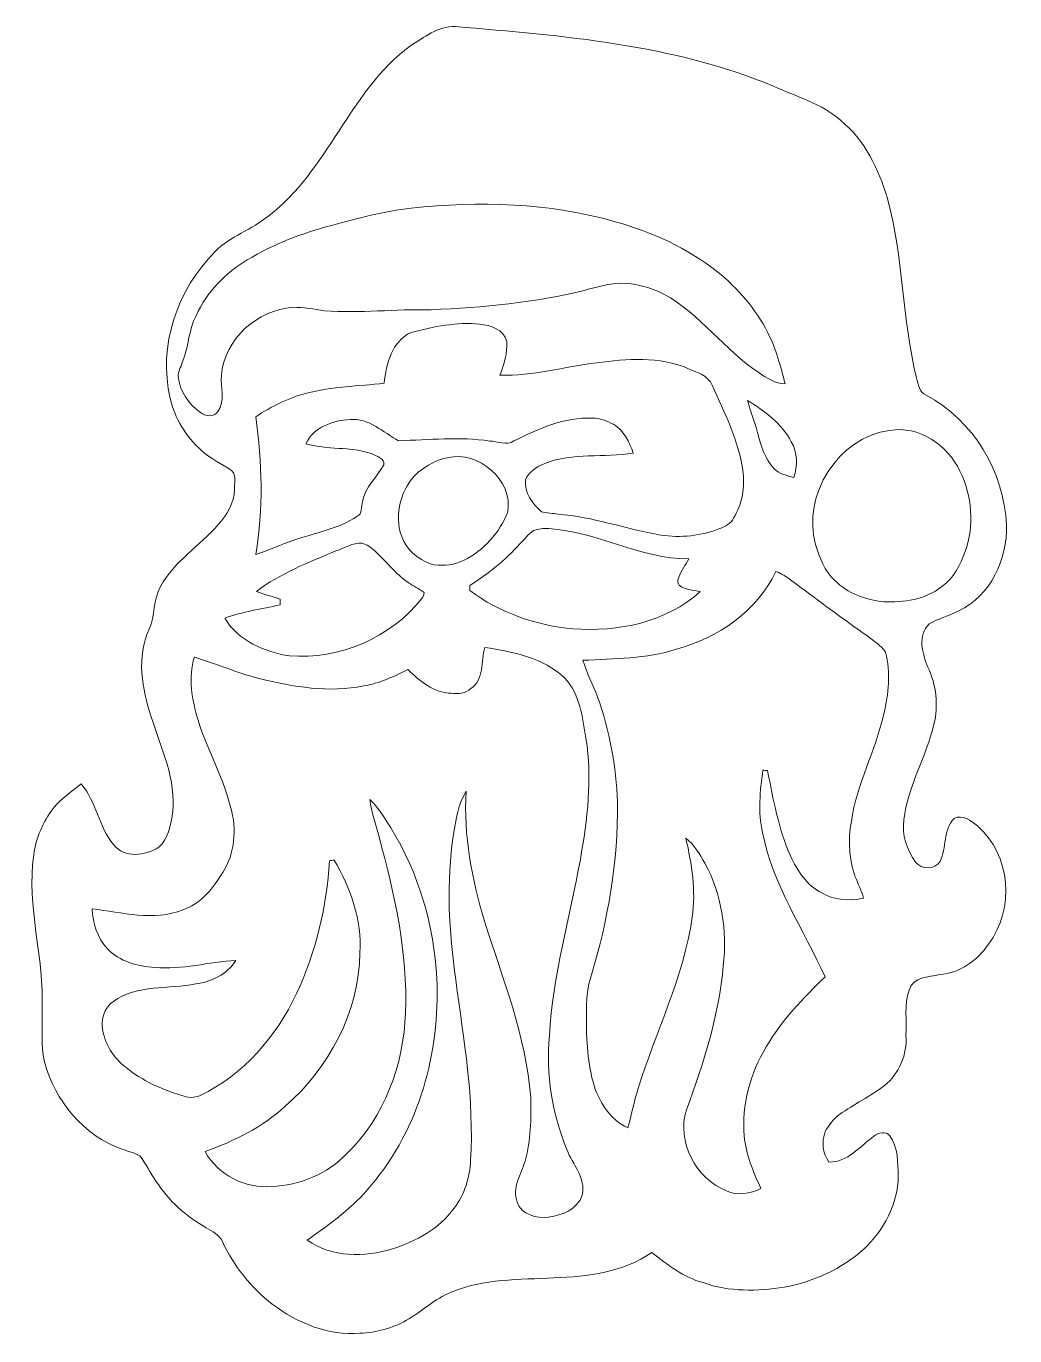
# Model space of a CAD drawing. Header units: centimetres. Extents: x -12.2 to 12.3, y -16.2 to 16.2.
import ezdxf

# ---------------------------------------------------------------- set-up
doc = ezdxf.new("R2010")
doc.units = ezdxf.units.CM
doc.header["$MEASUREMENT"] = 0
doc.layers.add('Layer 1', color=7, linetype='Continuous')

msp = doc.modelspace()

# ---------------------------------------------------------------- linework, layer by layer
at = {"layer": 'Layer 1', "color": 251, "lineweight": 9}
for points, knots in [([(-2.70354, 15.68606), (-2.36452, 15.90513), (-2.00786, 16.18136), (-1.58135, 16.17113), (-1.58135, 16.17113), (1.07754, 15.94711), (3.80064, 15.73544), (6.29089, 14.69757), (6.29089, 14.69757), (6.85393, 14.43793), (7.47658, 14.27459), (7.95036, 13.85338), (7.95036, 13.85338), (8.55255, 13.36936), (8.89827, 12.64053), (9.11417, 11.91451), (9.11417, 11.91451), (9.50893, 10.46389), (9.47048, 8.93636), (9.83172, 7.47868), (9.83172, 7.47868), (9.87794, 7.31958), (9.89875, 7.12132), (10.06985, 7.04688), (10.06985, 7.04688), (11.24001, 6.43093), (12.00413, 5.14964), (12.05669, 3.83696), (12.05669, 3.83696), (12.08633, 2.99382), (11.66476, 2.08436), (10.87806, 1.71465), (10.87806, 1.71465), (10.63959, 1.59117), (10.3743, 1.52661), (10.14322, 1.38833), (10.14322, 1.38833), (9.84972, 1.09728), (9.97883, 0.65278), (10.11289, 0.31659), (10.11289, 0.31659), (10.31962, -0.11874), (10.3817, -0.62251), (10.26352, -1.09135), (10.26352, -1.09135), (10.0769, -1.89956), (9.6123, -2.62417), (9.52127, -3.45778), (9.52127, -3.45778), (9.45778, -3.82749), (9.59888, -4.20355), (9.80915, -4.50236), (9.80915, -4.50236), (9.95308, -4.69427), (10.28716, -4.70168), (10.41416, -4.48719), (10.41416, -4.48719), (10.5775, -4.15064), (10.49177, -3.71178), (10.76059, -3.4225), (10.76059, -3.4225), (10.97543, -3.31491), (11.17792, -3.48248), (11.33773, -3.60807), (11.33773, -3.60807), (12.17064, -4.31151), (12.26448, -5.68028), (11.61219, -6.534), (11.61219, -6.534), (11.34338, -6.9397), (10.90487, -7.24838), (10.41134, -7.2893), (10.41134, -7.2893), (10.13123, -7.34927), (9.75058, -7.33305), (9.64934, -7.67383), (9.64934, -7.67383), (9.52445, -8.03261), (9.59325, -8.42454), (9.57173, -8.79707), (9.57173, -8.79707), (9.60524, -9.26027), (9.40522, -9.73829), (9.04256, -10.03109), (9.04256, -10.03109), (8.68802, -10.29744), (8.29044, -10.49782), (7.92602, -10.74935), (7.92602, -10.74935), (7.77185, -10.85412), (7.66355, -11.01146), (7.5743, -11.17233), (7.5743, -11.17233), (7.47446, -11.42209), (7.50974, -11.70926), (7.6639, -11.92762), (7.6639, -11.92762), (8.13204, -11.93539), (8.43402, -11.53534), (8.77974, -11.28522), (8.77974, -11.28522), (8.88839, -11.19914), (9.07572, -11.15504), (9.1752, -11.27428), (9.1752, -11.27428), (9.37241, -11.5685), (9.37417, -11.93644), (9.38087, -12.27723), (9.38087, -12.27723), (9.37839, -12.96585), (9.01892, -13.60402), (8.53668, -14.07534), (8.53668, -14.07534), (7.98211, -14.56887), (7.28714, -14.89237), (6.55795, -15.02325), (6.55795, -15.02325), (5.89261, -15.1252), (5.19375, -15.14355), (4.5524, -14.91142), (4.5524, -14.91142), (4.07122, -14.78019), (3.66482, -14.47609), (3.28664, -14.16318), (3.28664, -14.16318), (2.57826, -14.65142), (1.69808, -14.76643), (0.85882, -14.79112), (0.85882, -14.79112), (0.00722, -14.84369), (-0.88109, -14.8017), (-1.68048, -15.14884), (-1.68048, -15.14884), (-2.09006, -15.30688), (-2.4065, -15.62544), (-2.78432, -15.83993), (-2.78432, -15.83993), (-3.13463, -16.04207), (-3.53856, -16.14226), (-3.94038, -16.16343), (-3.94038, -16.16343), (-4.7246, -16.22657), (-5.49154, -15.90837), (-6.10855, -15.44447), (-6.10855, -15.44447), (-6.63772, -15.03842), (-7.05893, -14.49796), (-7.34327, -13.89577), (-7.34327, -13.89577), (-7.41312, -13.7215), (-7.59586, -13.64424), (-7.74544, -13.55217), (-7.74544, -13.55217), (-8.24568, -13.27559), (-8.67995, -12.87871), (-8.98757, -12.39576), (-8.98757, -12.39576), (-9.13186, -12.19609), (-9.23663, -11.96925), (-9.38621, -11.77452), (-9.38621, -11.77452), (-9.52026, -11.69373), (-9.67865, -11.66551), (-9.8233, -11.60766), (-9.8233, -11.60766), (-10.7825, -11.27957), (-11.48735, -10.40609), (-11.7477, -9.44336), (-11.7477, -9.44336), (-11.83554, -9.02215), (-11.79921, -8.58788), (-11.80662, -8.16137), (-11.80662, -8.16137), (-11.74523, -6.87302), (-12.19926, -5.60902), (-12.01299, -4.32032), (-12.01299, -4.32032), (-11.95866, -3.90546), (-11.78616, -3.50999), (-11.53392, -3.17768), (-11.53392, -3.17768), (-11.34236, -2.9325), (-11.08131, -2.75893), (-10.83789, -2.57055), (-10.83789, -2.57055), (-10.4583, -3.00799), (-10.41067, -3.62747), (-10.04131, -4.06879), (-10.04131, -4.06879), (-9.76262, -4.41628), (-9.25461, -4.34678), (-8.91454, -4.13759), (-8.91454, -4.13759), (-8.68947, -3.92345), (-8.62703, -3.59889), (-8.57905, -3.30538), (-8.57905, -3.30538), (-8.47674, -2.46542), (-8.86551, -1.68649), (-9.10575, -0.90544), (-9.10575, -0.90544), (-9.32906, -0.21717), (-9.47758, 0.57658), (-9.15972, 1.2585), (-9.15972, 1.2585), (-9.00521, 1.59435), (-9.06059, 1.99087), (-8.87539, 2.31507), (-8.87539, 2.31507), (-8.53107, 2.93914), (-7.90913, 3.32437), (-7.44558, 3.84648), (-7.44558, 3.84648), (-7.23744, 4.0899), (-7.04271, 4.38306), (-7.04517, 4.71608), (-7.04517, 4.71608), (-7.06211, 4.86283), (-6.98485, 5.06074), (-7.10938, 5.17645), (-7.10938, 5.17645), (-7.35915, 5.35249), (-7.64454, 5.47878), (-7.87032, 5.68798), (-7.87032, 5.68798), (-8.24321, 6.02771), (-8.52648, 6.47538), (-8.63337, 6.97174), (-8.63337, 6.97174), (-8.94912, 8.26608), (-8.4584, 9.67225), (-7.52954, 10.5983), (-7.52954, 10.5983), (-7.14995, 10.98635), (-6.61373, 11.14898), (-6.19886, 11.49012), (-6.19886, 11.49012), (-4.72284, 12.61654), (-4.19649, 14.57798), (-2.70354, 15.68606), (-2.70354, 15.68606), (-2.70354, 15.68606), (-2.70354, 15.68606), (-2.70354, 15.68606)], [0, 0, 0, 0, 0.01612903, 0.01612903, 0.01612903, 0.01612903, 0.03225806, 0.03225806, 0.03225806, 0.03225806, 0.0483871, 0.0483871, 0.0483871, 0.0483871, 0.06451613, 0.06451613, 0.06451613, 0.06451613, 0.08064516, 0.08064516, 0.08064516, 0.08064516, 0.09677419, 0.09677419, 0.09677419, 0.09677419, 0.11290323, 0.11290323, 0.11290323, 0.11290323, 0.12903226, 0.12903226, 0.12903226, 0.12903226, 0.14516129, 0.14516129, 0.14516129, 0.14516129, 0.16129032, 0.16129032, 0.16129032, 0.16129032, 0.17741935, 0.17741935, 0.17741935, 0.17741935, 0.19354839, 0.19354839, 0.19354839, 0.19354839, 0.20967742, 0.20967742, 0.20967742, 0.20967742, 0.22580645, 0.22580645, 0.22580645, 0.22580645, 0.24193548, 0.24193548, 0.24193548, 0.24193548, 0.25806452, 0.25806452, 0.25806452, 0.25806452, 0.27419355, 0.27419355, 0.27419355, 0.27419355, 0.29032258, 0.29032258, 0.29032258, 0.29032258, 0.30645161, 0.30645161, 0.30645161, 0.30645161, 0.32258065, 0.32258065, 0.32258065, 0.32258065, 0.33870968, 0.33870968, 0.33870968, 0.33870968, 0.35483871, 0.35483871, 0.35483871, 0.35483871, 0.37096774, 0.37096774, 0.37096774, 0.37096774, 0.38709677, 0.38709677, 0.38709677, 0.38709677, 0.40322581, 0.40322581, 0.40322581, 0.40322581, 0.41935484, 0.41935484, 0.41935484, 0.41935484, 0.43548387, 0.43548387, 0.43548387, 0.43548387, 0.4516129, 0.4516129, 0.4516129, 0.4516129, 0.46774194, 0.46774194, 0.46774194, 0.46774194, 0.48387097, 0.48387097, 0.48387097, 0.48387097, 0.5, 0.5, 0.5, 0.5, 0.51612903, 0.51612903, 0.51612903, 0.51612903, 0.53225806, 0.53225806, 0.53225806, 0.53225806, 0.5483871, 0.5483871, 0.5483871, 0.5483871, 0.56451613, 0.56451613, 0.56451613, 0.56451613, 0.58064516, 0.58064516, 0.58064516, 0.58064516, 0.59677419, 0.59677419, 0.59677419, 0.59677419, 0.61290323, 0.61290323, 0.61290323, 0.61290323, 0.62903226, 0.62903226, 0.62903226, 0.62903226, 0.64516129, 0.64516129, 0.64516129, 0.64516129, 0.66129032, 0.66129032, 0.66129032, 0.66129032, 0.67741935, 0.67741935, 0.67741935, 0.67741935, 0.69354839, 0.69354839, 0.69354839, 0.69354839, 0.70967742, 0.70967742, 0.70967742, 0.70967742, 0.72580645, 0.72580645, 0.72580645, 0.72580645, 0.74193548, 0.74193548, 0.74193548, 0.74193548, 0.75806452, 0.75806452, 0.75806452, 0.75806452, 0.77419355, 0.77419355, 0.77419355, 0.77419355, 0.79032258, 0.79032258, 0.79032258, 0.79032258, 0.80645161, 0.80645161, 0.80645161, 0.80645161, 0.82258065, 0.82258065, 0.82258065, 0.82258065, 0.83870968, 0.83870968, 0.83870968, 0.83870968, 0.85483871, 0.85483871, 0.85483871, 0.85483871, 0.87096774, 0.87096774, 0.87096774, 0.87096774, 0.88709677, 0.88709677, 0.88709677, 0.88709677, 0.90322581, 0.90322581, 0.90322581, 0.90322581, 0.91935484, 0.91935484, 0.91935484, 0.91935484, 0.93548387, 0.93548387, 0.93548387, 0.93548387, 0.9516129, 0.9516129, 0.9516129, 0.9516129, 0.96774194, 0.96774194, 0.96774194, 0.96774194, 1, 1, 1, 1]), ([(-2.67461, 11.67638), (-3.34665, 11.60971), (-3.99753, 11.42203), (-4.64805, 11.25058), (-4.64805, 11.25058), (-5.37407, 11.05761), (-6.08562, 10.79056), (-6.72767, 10.39686), (-6.72767, 10.39686), (-7.27025, 10.0723), (-7.73732, 9.6017), (-7.99415, 9.01785), (-7.99415, 9.01785), (-8.18253, 8.65273), (-8.18287, 8.22763), (-8.33987, 7.85121), (-8.33987, 7.85121), (-8.37056, 7.73938), (-8.44005, 7.63179), (-8.44041, 7.51255), (-8.44041, 7.51255), (-8.39843, 7.15483), (-8.17689, 6.83028), (-7.88937, 6.62178), (-7.88937, 6.62178), (-7.76802, 6.53112), (-7.54647, 6.49373), (-7.45969, 6.64754), (-7.45969, 6.64754), (-7.26778, 6.91106), (-7.39196, 7.24691), (-7.37008, 7.54218), (-7.37008, 7.54218), (-7.29459, 8.43718), (-6.47791, 9.1639), (-5.59773, 9.22493), (-5.59773, 9.22493), (-5.33526, 9.22881), (-5.07738, 9.17731), (-4.8195, 9.1385), (-4.8195, 9.1385), (-3.93826, 9.07994), (-3.05667, 9.17907), (-2.17472, 9.16461), (-2.17472, 9.16461), (-0.8952, 9.22458), (0.3921, 9.3357), (1.6374, 9.65179), (1.6374, 9.65179), (1.91504, 9.73046), (2.1962, 9.80384), (2.48583, 9.81901), (2.48583, 9.81901), (2.86331, 9.81901), (3.24148, 9.72623), (3.57733, 9.55301), (3.57733, 9.55301), (4.4822, 9.05454), (5.08157, 8.17083), (5.93494, 7.60286), (5.93494, 7.60286), (6.12826, 7.47021), (6.33887, 7.33686), (6.58123, 7.32981), (6.58123, 7.32981), (6.47116, 7.76196), (6.35757, 8.19835), (6.15049, 8.59593), (6.15049, 8.59593), (5.85768, 9.18542), (5.41459, 9.68919), (4.90623, 10.10299), (4.90623, 10.10299), (4.16153, 10.69002), (3.28452, 11.09254), (2.37365, 11.34407), (2.37365, 11.34407), (0.73817, 11.81009), (-0.99221, 11.86618), (-2.67461, 11.67638), (-2.67461, 11.67638), (-2.67461, 11.67638), (-2.67461, 11.67638), (-2.67461, 11.67638)], [0, 0, 0, 0, 0.04545455, 0.04545455, 0.04545455, 0.04545455, 0.09090909, 0.09090909, 0.09090909, 0.09090909, 0.13636364, 0.13636364, 0.13636364, 0.13636364, 0.18181818, 0.18181818, 0.18181818, 0.18181818, 0.22727273, 0.22727273, 0.22727273, 0.22727273, 0.27272727, 0.27272727, 0.27272727, 0.27272727, 0.31818182, 0.31818182, 0.31818182, 0.31818182, 0.36363636, 0.36363636, 0.36363636, 0.36363636, 0.40909091, 0.40909091, 0.40909091, 0.40909091, 0.45454545, 0.45454545, 0.45454545, 0.45454545, 0.5, 0.5, 0.5, 0.5, 0.54545455, 0.54545455, 0.54545455, 0.54545455, 0.59090909, 0.59090909, 0.59090909, 0.59090909, 0.63636364, 0.63636364, 0.63636364, 0.63636364, 0.68181818, 0.68181818, 0.68181818, 0.68181818, 0.72727273, 0.72727273, 0.72727273, 0.72727273, 0.77272727, 0.77272727, 0.77272727, 0.77272727, 0.81818182, 0.81818182, 0.81818182, 0.81818182, 0.86363636, 0.86363636, 0.86363636, 0.86363636, 0.90909091, 0.90909091, 0.90909091, 0.90909091, 1, 1, 1, 1]), ([(-2.67426, 8.60122), (-3.15227, 8.38673), (-3.29162, 7.8244), (-3.33995, 7.34992), (-3.33995, 7.34992), (-3.98165, 7.26666), (-4.63711, 7.26772), (-5.26506, 7.09662), (-5.26506, 7.09662), (-5.7152, 6.98197), (-6.13324, 6.77242), (-6.51918, 6.51701), (-6.51918, 6.51701), (-6.35832, 5.38812), (-6.32833, 4.23524), (-6.51742, 3.10776), (-6.51742, 3.10776), (-6.19498, 3.20443), (-5.89547, 3.36318), (-5.57268, 3.46054), (-5.57268, 3.46054), (-5.05092, 3.6454), (-4.48436, 3.73924), (-4.01622, 4.04898), (-4.01622, 4.04898), (-3.86629, 4.11318), (-3.92415, 4.30015), (-3.8737, 4.41622), (-3.8737, 4.41622), (-3.81408, 4.77111), (-3.52339, 5.02441), (-3.34947, 5.32321), (-3.34947, 5.32321), (-3.30538, 5.49184), (-3.54668, 5.53876), (-3.65251, 5.60331), (-3.65251, 5.60331), (-4.17603, 5.78217), (-4.74824, 5.69363), (-5.27846, 5.8492), (-5.27846, 5.8492), (-5.09925, 6.25489), (-4.59619, 6.43023), (-4.18626, 6.44751), (-4.18626, 6.44751), (-3.70896, 6.48984), (-3.36958, 6.1286), (-2.98364, 5.92434), (-2.98364, 5.92434), (-2.23223, 5.9448), (-1.47764, 6.0263), (-0.72834, 5.91482), (-0.72834, 5.91482), (-0.5329, 5.91129), (-0.31452, 5.7984), (-0.13213, 5.91729), (-0.13213, 5.91729), (0.47253, 6.21997), (1.12023, 6.51313), (1.81167, 6.48067), (1.81167, 6.48067), (1.99618, 6.48596), (2.16974, 6.40906), (2.33202, 6.33004), (2.33202, 6.33004), (2.5899, 6.17552), (2.72572, 5.88906), (2.82309, 5.61566), (2.82309, 5.61566), (2.09778, 5.50136), (1.33401, 5.63577), (0.63481, 5.36272), (0.63481, 5.36272), (0.43902, 5.27841), (0.24005, 5.16587), (0.15538, 4.95667), (0.15538, 4.95667), (0.12399, 4.64129), (0.32648, 4.36259), (0.55014, 4.16433), (0.55014, 4.16433), (0.65315, 4.14952), (0.85917, 4.11988), (0.96219, 4.10507), (0.96219, 4.10507), (1.82967, 4.04333), (2.65164, 3.73148), (3.50571, 3.58931), (3.50571, 3.58931), (3.99395, 3.51169), (4.50195, 3.57167), (4.96338, 3.7477), (4.96338, 3.7477), (5.09709, 3.80133), (5.23785, 3.87259), (5.30523, 4.00805), (5.30523, 4.00805), (5.52113, 4.36154), (5.59557, 4.78522), (5.53313, 5.19339), (5.53313, 5.19339), (5.42694, 5.93916), (5.07874, 6.61473), (4.77889, 7.29524), (4.77889, 7.29524), (4.67552, 7.53971), (4.39365, 7.61379), (4.17387, 7.71293), (4.17387, 7.71293), (3.46232, 8.01314), (2.6661, 7.94717), (1.91821, 7.85333), (1.91821, 7.85333), (1.11882, 7.76055), (0.33495, 7.51078), (-0.4761, 7.54783), (-0.4761, 7.54783), (-0.37697, 7.81382), (-0.28347, 8.08863), (-0.30852, 8.37826), (-0.30852, 8.37826), (-0.37838, 8.6813), (-0.70646, 8.77937), (-0.97493, 8.8083), (-0.97493, 8.8083), (-1.54713, 8.86474), (-2.12391, 8.74727), (-2.67426, 8.60122), (-2.67426, 8.60122), (-2.67426, 8.60122), (-2.67426, 8.60122), (-2.67426, 8.60122)], [0, 0, 0, 0, 0.02941176, 0.02941176, 0.02941176, 0.02941176, 0.05882353, 0.05882353, 0.05882353, 0.05882353, 0.08823529, 0.08823529, 0.08823529, 0.08823529, 0.11764706, 0.11764706, 0.11764706, 0.11764706, 0.14705882, 0.14705882, 0.14705882, 0.14705882, 0.17647059, 0.17647059, 0.17647059, 0.17647059, 0.20588235, 0.20588235, 0.20588235, 0.20588235, 0.23529412, 0.23529412, 0.23529412, 0.23529412, 0.26470588, 0.26470588, 0.26470588, 0.26470588, 0.29411765, 0.29411765, 0.29411765, 0.29411765, 0.32352941, 0.32352941, 0.32352941, 0.32352941, 0.35294118, 0.35294118, 0.35294118, 0.35294118, 0.38235294, 0.38235294, 0.38235294, 0.38235294, 0.41176471, 0.41176471, 0.41176471, 0.41176471, 0.44117647, 0.44117647, 0.44117647, 0.44117647, 0.47058824, 0.47058824, 0.47058824, 0.47058824, 0.5, 0.5, 0.5, 0.5, 0.52941176, 0.52941176, 0.52941176, 0.52941176, 0.55882353, 0.55882353, 0.55882353, 0.55882353, 0.58823529, 0.58823529, 0.58823529, 0.58823529, 0.61764706, 0.61764706, 0.61764706, 0.61764706, 0.64705882, 0.64705882, 0.64705882, 0.64705882, 0.67647059, 0.67647059, 0.67647059, 0.67647059, 0.70588235, 0.70588235, 0.70588235, 0.70588235, 0.73529412, 0.73529412, 0.73529412, 0.73529412, 0.76470588, 0.76470588, 0.76470588, 0.76470588, 0.79411765, 0.79411765, 0.79411765, 0.79411765, 0.82352941, 0.82352941, 0.82352941, 0.82352941, 0.85294118, 0.85294118, 0.85294118, 0.85294118, 0.88235294, 0.88235294, 0.88235294, 0.88235294, 0.91176471, 0.91176471, 0.91176471, 0.91176471, 0.94117647, 0.94117647, 0.94117647, 0.94117647, 1, 1, 1, 1]), ([(5.6499, 6.91635), (5.72539, 6.65001), (5.82629, 6.39142), (5.8986, 6.12401), (5.8986, 6.12401), (5.98362, 5.80616), (6.07711, 5.47349), (6.30959, 5.22761), (6.30959, 5.22761), (6.43977, 5.09708), (6.62744, 5.06498), (6.79713, 5.01135), (6.79713, 5.01135), (6.8892, 5.29746), (6.88956, 5.63154), (6.73328, 5.89506), (6.73328, 5.89506), (6.49409, 6.34133), (6.07993, 6.66482), (5.6499, 6.91635), (5.6499, 6.91635), (5.6499, 6.91635), (5.6499, 6.91635), (5.6499, 6.91635)], [0, 0, 0, 0, 0.14285714, 0.14285714, 0.14285714, 0.14285714, 0.28571429, 0.28571429, 0.28571429, 0.28571429, 0.42857143, 0.42857143, 0.42857143, 0.42857143, 0.57142857, 0.57142857, 0.57142857, 0.57142857, 0.71428571, 0.71428571, 0.71428571, 0.71428571, 1, 1, 1, 1]), ([(9.16427, 6.17905), (7.8985, 6.00866), (6.98798, 4.57814), (7.33582, 3.35506), (7.33582, 3.35506), (7.43072, 3.03051), (7.55701, 2.69572), (7.81454, 2.46324), (7.81454, 2.46324), (8.13063, 2.14362), (8.57406, 1.9884), (9.01221, 1.93513), (9.01221, 1.93513), (9.51245, 1.91961), (10.05327, 1.99016), (10.45614, 2.31331), (10.45614, 2.31331), (10.75847, 2.51192), (10.91017, 2.8587), (11.03717, 3.18361), (11.03717, 3.18361), (11.27388, 3.82673), (11.20085, 4.55944), (10.90805, 5.17151), (10.90805, 5.17151), (10.60184, 5.81569), (9.89593, 6.30569), (9.16427, 6.17905), (9.16427, 6.17905), (9.16427, 6.17905), (9.16427, 6.17905), (9.16427, 6.17905)], [0, 0, 0, 0, 0.11111111, 0.11111111, 0.11111111, 0.11111111, 0.22222222, 0.22222222, 0.22222222, 0.22222222, 0.33333333, 0.33333333, 0.33333333, 0.33333333, 0.44444444, 0.44444444, 0.44444444, 0.44444444, 0.55555556, 0.55555556, 0.55555556, 0.55555556, 0.66666667, 0.66666667, 0.66666667, 0.66666667, 0.77777778, 0.77777778, 0.77777778, 0.77777778, 1, 1, 1, 1]), ([(-1.77115, 5.50348), (-2.04279, 5.45868), (-2.28619, 5.31086), (-2.50033, 5.14506), (-2.50033, 5.14506), (-2.91979, 4.75241), (-3.1117, 4.10119), (-2.9078, 3.55438), (-2.9078, 3.55438), (-2.77692, 3.20513), (-2.45942, 2.94161), (-2.10029, 2.852), (-2.10029, 2.852), (-1.85652, 2.82907), (-1.59652, 2.84847), (-1.37462, 2.96101), (-1.37462, 2.96101), (-0.87721, 3.20301), (-0.48139, 3.64822), (-0.28347, 4.16222), (-0.28347, 4.16222), (-0.14201, 4.95385), (-1.01126, 5.68093), (-1.77115, 5.50348), (-1.77115, 5.50348), (-1.77115, 5.50348), (-1.77115, 5.50348), (-1.77115, 5.50348)], [0, 0, 0, 0, 0.125, 0.125, 0.125, 0.125, 0.25, 0.25, 0.25, 0.25, 0.375, 0.375, 0.375, 0.375, 0.5, 0.5, 0.5, 0.5, 0.625, 0.625, 0.625, 0.625, 0.75, 0.75, 0.75, 0.75, 1, 1, 1, 1]), ([(0.35294, 3.69831), (0.21924, 3.61365), (0.12963, 3.47712), (0.01745, 3.36882), (0.01745, 3.36882), (-0.34487, 2.97159), (-0.76291, 2.62763), (-1.2194, 2.34435), (-1.2194, 2.34435), (-1.22046, 2.30096), (-1.22117, 2.25757), (-1.22187, 2.21418), (-1.22187, 2.21418), (-0.47927, 1.66808), (0.41926, 1.34776), (1.33578, 1.26838), (1.33578, 1.26838), (2.44385, 1.18548), (3.63448, 1.4289), (4.4815, 2.18913), (4.4815, 2.18913), (4.34108, 2.21594), (4.19857, 2.23781), (4.06204, 2.2805), (4.06204, 2.2805), (3.9608, 2.31507), (3.87472, 2.43466), (3.95233, 2.54544), (3.95233, 2.54544), (4.00278, 2.71089), (4.11848, 2.84671), (4.19645, 2.99981), (4.19645, 2.99981), (2.9903, 2.9977), (1.92562, 3.67644), (0.73288, 3.74982), (0.73288, 3.74982), (0.60412, 3.76464), (0.47535, 3.73218), (0.35294, 3.69831), (0.35294, 3.69831), (0.35294, 3.69831), (0.35294, 3.69831), (0.35294, 3.69831)], [0, 0, 0, 0, 0.08333333, 0.08333333, 0.08333333, 0.08333333, 0.16666667, 0.16666667, 0.16666667, 0.16666667, 0.25, 0.25, 0.25, 0.25, 0.33333333, 0.33333333, 0.33333333, 0.33333333, 0.41666667, 0.41666667, 0.41666667, 0.41666667, 0.5, 0.5, 0.5, 0.5, 0.58333333, 0.58333333, 0.58333333, 0.58333333, 0.66666667, 0.66666667, 0.66666667, 0.66666667, 0.75, 0.75, 0.75, 0.75, 0.83333333, 0.83333333, 0.83333333, 0.83333333, 1, 1, 1, 1]), ([(-4.53763, 3.19561), (-5.21637, 2.91374), (-5.9117, 2.64033), (-6.5026, 2.19442), (-6.5026, 2.19442), (-6.30893, 2.12281), (-6.10961, 2.06742), (-5.91346, 2.00181), (-5.91346, 2.00181), (-5.91523, 1.95559), (-5.91629, 1.90938), (-5.9177, 1.86316), (-5.9177, 1.86316), (-6.37525, 1.75698), (-6.84374, 1.69348), (-7.28753, 1.53438), (-7.28753, 1.53438), (-6.95733, 0.97663), (-6.30222, 0.69265), (-5.68486, 0.60022), (-5.68486, 0.60022), (-4.44944, 0.5025), (-3.17591, 1.04578), (-2.40826, 2.02191), (-2.40826, 2.02191), (-2.37404, 2.06213), (-2.35288, 2.11223), (-2.35111, 2.16514), (-2.35111, 2.16514), (-2.47281, 2.26392), (-2.61887, 2.32707), (-2.74799, 2.41491), (-2.74799, 2.41491), (-3.06902, 2.6294), (-3.29656, 2.94866), (-3.58266, 3.20266), (-3.58266, 3.20266), (-3.67086, 3.28098), (-3.76646, 3.36106), (-3.88393, 3.38822), (-3.88393, 3.38822), (-4.11888, 3.39845), (-4.32454, 3.27251), (-4.53763, 3.19561), (-4.53763, 3.19561), (-4.53763, 3.19561), (-4.53763, 3.19561), (-4.53763, 3.19561)], [0, 0, 0, 0, 0.07692308, 0.07692308, 0.07692308, 0.07692308, 0.15384615, 0.15384615, 0.15384615, 0.15384615, 0.23076923, 0.23076923, 0.23076923, 0.23076923, 0.30769231, 0.30769231, 0.30769231, 0.30769231, 0.38461538, 0.38461538, 0.38461538, 0.38461538, 0.46153846, 0.46153846, 0.46153846, 0.46153846, 0.53846154, 0.53846154, 0.53846154, 0.53846154, 0.61538462, 0.61538462, 0.61538462, 0.61538462, 0.69230769, 0.69230769, 0.69230769, 0.69230769, 0.76923077, 0.76923077, 0.76923077, 0.76923077, 0.84615385, 0.84615385, 0.84615385, 0.84615385, 1, 1, 1, 1]), ([(6.35157, 2.68902), (5.88802, 1.70406), (4.92106, 1.04648), (3.89271, 0.76285), (3.89271, 0.76285), (3.14553, 0.52543), (2.35284, 0.52896), (1.57849, 0.49015), (1.57849, 0.49015), (1.66421, 0.17618), (1.82402, -0.10957), (1.93832, -0.41296), (1.93832, -0.41296), (2.24277, -1.24904), (2.39764, -2.13451), (2.43503, -3.02246), (2.43503, -3.02246), (2.4449, -4.48789), (2.20149, -5.94875), (1.77146, -7.34786), (1.77146, -7.34786), (1.67197, -7.63079), (1.6688, -7.93524), (1.66562, -8.23157), (1.66562, -8.23157), (1.65963, -8.80519), (1.67268, -9.38939), (1.82967, -9.94537), (1.82967, -9.94537), (1.95349, -10.41703), (2.23536, -10.86682), (2.68762, -11.08237), (2.68762, -11.08237), (2.78322, -10.75887), (2.84002, -10.42479), (2.9455, -10.10412), (2.9455, -10.10412), (3.3833, -8.69018), (4.07086, -7.34645), (4.28182, -5.86867), (4.28182, -5.86867), (4.37672, -5.21285), (4.27054, -4.55245), (4.12519, -3.91322), (4.12519, -3.91322), (4.33439, -4.07162), (4.46492, -4.30692), (4.59756, -4.52811), (4.59756, -4.52811), (5.00537, -5.29999), (5.1546, -6.20134), (5.05088, -7.06635), (5.05088, -7.06635), (4.94293, -8.29542), (4.56475, -9.4797), (4.13965, -10.63117), (4.13965, -10.63117), (3.88601, -11.42245), (4.37071, -12.33402), (5.12779, -12.64024), (5.12779, -12.64024), (5.39907, -12.76441), (5.72292, -12.71644), (5.98151, -12.58026), (5.98151, -12.58026), (5.78995, -12.16787), (5.61321, -11.73854), (5.56629, -11.28204), (5.56629, -11.28204), (5.5042, -10.51228), (5.71022, -9.73335), (6.11556, -9.07894), (6.11556, -9.07894), (6.49198, -8.41607), (7.03279, -7.87456), (7.56901, -7.34187), (7.56901, -7.34187), (7.03561, -6.16288), (6.27608, -5.06151), (6.02278, -3.77281), (6.02278, -3.77281), (5.9039, -3.26517), (5.95928, -2.73917), (6.03195, -2.22976), (6.03195, -2.22976), (6.06053, -2.23188), (6.11803, -2.23682), (6.14661, -2.23894), (6.14661, -2.23894), (6.28595, -2.95507), (6.41684, -3.68039), (6.71317, -4.35207), (6.71317, -4.35207), (6.87862, -4.72179), (7.1171, -5.08232), (7.49245, -5.26577), (7.49245, -5.26577), (7.80008, -5.45697), (8.17755, -5.46368), (8.52327, -5.397), (8.52327, -5.397), (8.47, -5.21462), (8.38463, -5.04387), (8.3176, -4.86713), (8.3176, -4.86713), (8.16203, -4.43004), (8.13451, -3.95379), (8.22059, -3.49906), (8.22059, -3.49906), (8.35287, -2.57337), (8.8203, -1.74328), (9.02104, -0.83559), (9.02104, -0.83559), (9.15016, -0.3417), (9.19319, 0.18923), (9.06761, 0.68736), (9.06761, 0.68736), (8.95754, 0.85422), (8.77939, 0.96429), (8.62487, 1.086), (8.62487, 1.086), (8.0315, 1.50157), (7.44906, 1.93231), (6.87015, 2.36799), (6.87015, 2.36799), (6.70505, 2.48723), (6.54348, 2.6167), (6.35157, 2.68902), (6.35157, 2.68902), (6.35157, 2.68902), (6.35157, 2.68902), (6.35157, 2.68902)], [0, 0, 0, 0, 0.02941176, 0.02941176, 0.02941176, 0.02941176, 0.05882353, 0.05882353, 0.05882353, 0.05882353, 0.08823529, 0.08823529, 0.08823529, 0.08823529, 0.11764706, 0.11764706, 0.11764706, 0.11764706, 0.14705882, 0.14705882, 0.14705882, 0.14705882, 0.17647059, 0.17647059, 0.17647059, 0.17647059, 0.20588235, 0.20588235, 0.20588235, 0.20588235, 0.23529412, 0.23529412, 0.23529412, 0.23529412, 0.26470588, 0.26470588, 0.26470588, 0.26470588, 0.29411765, 0.29411765, 0.29411765, 0.29411765, 0.32352941, 0.32352941, 0.32352941, 0.32352941, 0.35294118, 0.35294118, 0.35294118, 0.35294118, 0.38235294, 0.38235294, 0.38235294, 0.38235294, 0.41176471, 0.41176471, 0.41176471, 0.41176471, 0.44117647, 0.44117647, 0.44117647, 0.44117647, 0.47058824, 0.47058824, 0.47058824, 0.47058824, 0.5, 0.5, 0.5, 0.5, 0.52941176, 0.52941176, 0.52941176, 0.52941176, 0.55882353, 0.55882353, 0.55882353, 0.55882353, 0.58823529, 0.58823529, 0.58823529, 0.58823529, 0.61764706, 0.61764706, 0.61764706, 0.61764706, 0.64705882, 0.64705882, 0.64705882, 0.64705882, 0.67647059, 0.67647059, 0.67647059, 0.67647059, 0.70588235, 0.70588235, 0.70588235, 0.70588235, 0.73529412, 0.73529412, 0.73529412, 0.73529412, 0.76470588, 0.76470588, 0.76470588, 0.76470588, 0.79411765, 0.79411765, 0.79411765, 0.79411765, 0.82352941, 0.82352941, 0.82352941, 0.82352941, 0.85294118, 0.85294118, 0.85294118, 0.85294118, 0.88235294, 0.88235294, 0.88235294, 0.88235294, 0.91176471, 0.91176471, 0.91176471, 0.91176471, 0.94117647, 0.94117647, 0.94117647, 0.94117647, 1, 1, 1, 1]), ([(-0.85181, 0.80836), (-0.94388, 0.46758), (-0.86804, 0.01143), (-1.19859, -0.21187), (-1.19859, -0.21187), (-1.32806, -0.32829), (-1.51397, -0.34911), (-1.68013, -0.32547), (-1.68013, -0.32547), (-2.11158, -0.32406), (-2.45729, -0.01679), (-2.7554, 0.25803), (-2.7554, 0.25803), (-3.10253, 0.08446), (-3.4606, -0.07817), (-3.84548, -0.14626), (-3.84548, -0.14626), (-4.70625, -0.31559), (-5.59032, -0.17131), (-6.43064, 0.0393), (-6.43064, 0.0393), (-6.97885, 0.17795), (-7.49885, 0.40302), (-8.03789, 0.57023), (-8.03789, 0.57023), (-8.19488, 0.05765), (-8.09645, -0.48916), (-7.94758, -0.99151), (-7.94758, -0.99151), (-7.70311, -1.75845), (-7.29353, -2.46824), (-7.1115, -3.25564), (-7.1115, -3.25564), (-6.98379, -3.79292), (-7.06105, -4.39617), (-7.39407, -4.84667), (-7.39407, -4.84667), (-7.60891, -5.2065), (-7.90877, -5.54905), (-8.31835, -5.6831), (-8.31835, -5.6831), (-9.0419, -5.97944), (-9.82894, -5.74519), (-10.56871, -5.66053), (-10.56871, -5.66053), (-10.54861, -6.01719), (-10.43713, -6.38407), (-10.18666, -6.6476), (-10.18666, -6.6476), (-9.88997, -6.96581), (-9.44054, -7.08399), (-9.02002, -7.10939), (-9.02002, -7.10939), (-8.34375, -7.17465), (-7.68017, -6.97215), (-7.00849, -6.93688), (-7.00849, -6.93688), (-7.22051, -7.27801), (-7.61138, -7.46604), (-8.0005, -7.51684), (-8.0005, -7.51684), (-8.67888, -7.65866), (-9.44793, -7.52602), (-10.04167, -7.95111), (-10.04167, -7.95111), (-10.21665, -8.06541), (-10.30519, -8.27532), (-10.32213, -8.47781), (-10.32213, -8.47781), (-10.31331, -8.86093), (-10.12739, -9.22641), (-9.85187, -9.48746), (-9.85187, -9.48746), (-9.4229, -9.86705), (-8.89549, -10.11964), (-8.34869, -10.27945), (-8.34869, -10.27945), (-8.20511, -10.33307), (-8.03613, -10.34859), (-7.89537, -10.27839), (-7.89537, -10.27839), (-6.81904, -9.77039), (-6.01401, -8.81895), (-5.50706, -7.75955), (-5.50706, -7.75955), (-5.02834, -6.73015), (-4.75953, -5.60514), (-4.69709, -4.47272), (-4.69709, -4.47272), (-4.65722, -4.46567), (-4.61736, -4.45897), (-4.57714, -4.45297), (-4.57714, -4.45297), (-4.17214, -5.14547), (-3.88887, -5.93816), (-3.94073, -6.75096), (-3.94073, -6.75096), (-3.9619, -8.20794), (-4.70097, -9.59859), (-5.78964, -10.54474), (-5.78964, -10.54474), (-6.35549, -11.06473), (-7.05152, -11.41116), (-7.77119, -11.6648), (-7.77119, -11.6648), (-7.46075, -12.24865), (-6.77918, -12.58697), (-6.1276, -12.53052), (-6.1276, -12.53052), (-5.43227, -12.51006), (-4.74824, -12.21937), (-4.26423, -11.71737), (-4.26423, -11.71737), (-3.33184, -10.8132), (-2.85629, -9.51533), (-2.81396, -8.23228), (-2.81396, -8.23228), (-2.75046, -6.75379), (-3.0856, -5.29893), (-3.46801, -3.88147), (-3.46801, -3.88147), (-3.55091, -3.57349), (-3.65392, -3.2694), (-3.6959, -2.95261), (-3.6959, -2.95261), (-3.48, -3.15298), (-3.33431, -3.41333), (-3.17556, -3.65816), (-3.17556, -3.65816), (-2.48446, -4.77576), (-2.10311, -6.07504), (-2.0382, -7.3849), (-2.0382, -7.3849), (-1.96059, -9.20418), (-2.46436, -11.09472), (-3.66062, -12.49771), (-3.66062, -12.49771), (-4.10019, -13.04628), (-4.67838, -13.45127), (-5.24248, -13.85979), (-5.24248, -13.85979), (-4.63429, -14.29371), (-3.82749, -14.28206), (-3.13675, -14.07675), (-3.13675, -14.07675), (-2.5529, -13.88625), (-1.96976, -13.58004), (-1.61134, -13.06463), (-1.61134, -13.06463), (-1.34711, -12.72984), (-1.22258, -12.30369), (-1.20176, -11.88212), (-1.20176, -11.88212), (-1.10934, -10.38281), (-1.3711, -8.89832), (-1.56971, -7.41877), (-1.56971, -7.41877), (-1.73446, -6.22532), (-1.81101, -5.00648), (-1.62545, -3.81056), (-1.62545, -3.81056), (-1.56124, -3.44826), (-1.5115, -3.06937), (-1.31395, -2.75046), (-1.31395, -2.75046), (-1.38097, -3.84055), (-1.17248, -4.92569), (-0.85851, -5.96462), (-0.85851, -5.96462), (-0.41013, -7.39725), (0.17302, -8.81189), (0.2852, -10.32425), (0.2852, -10.32425), (0.30531, -10.8513), (0.28556, -11.38893), (0.14692, -11.90081), (0.14692, -11.90081), (0.04779, -12.22713), (-0.18434, -12.56545), (-0.04888, -12.91575), (-0.04888, -12.91575), (0.05696, -13.23608), (0.43161, -13.32251), (0.729, -13.2904), (0.729, -13.2904), (1.06449, -13.24666), (1.4462, -13.0932), (1.56014, -12.74395), (1.56014, -12.74395), (1.65857, -12.30933), (1.31743, -11.99254), (1.1802, -11.61647), (1.1802, -11.61647), (0.81261, -10.72959), (0.65774, -9.7531), (0.74805, -8.79637), (0.74805, -8.79637), (0.83272, -7.31752), (1.24794, -5.88807), (1.51358, -4.43745), (1.51358, -4.43745), (1.68961, -3.45108), (1.81238, -2.43684), (1.65187, -1.43919), (1.65187, -1.43919), (1.56367, -0.92131), (1.50829, -0.35263), (1.1287, 0.04636), (1.1287, 0.04636), (0.60059, 0.55895), (-0.15189, 0.69864), (-0.85181, 0.80836)], [0, 0, 0, 0, 0.01851852, 0.01851852, 0.01851852, 0.01851852, 0.03703704, 0.03703704, 0.03703704, 0.03703704, 0.05555556, 0.05555556, 0.05555556, 0.05555556, 0.07407407, 0.07407407, 0.07407407, 0.07407407, 0.09259259, 0.09259259, 0.09259259, 0.09259259, 0.11111111, 0.11111111, 0.11111111, 0.11111111, 0.12962963, 0.12962963, 0.12962963, 0.12962963, 0.14814815, 0.14814815, 0.14814815, 0.14814815, 0.16666667, 0.16666667, 0.16666667, 0.16666667, 0.18518519, 0.18518519, 0.18518519, 0.18518519, 0.2037037, 0.2037037, 0.2037037, 0.2037037, 0.22222222, 0.22222222, 0.22222222, 0.22222222, 0.24074074, 0.24074074, 0.24074074, 0.24074074, 0.25925926, 0.25925926, 0.25925926, 0.25925926, 0.27777778, 0.27777778, 0.27777778, 0.27777778, 0.2962963, 0.2962963, 0.2962963, 0.2962963, 0.31481481, 0.31481481, 0.31481481, 0.31481481, 0.33333333, 0.33333333, 0.33333333, 0.33333333, 0.35185185, 0.35185185, 0.35185185, 0.35185185, 0.37037037, 0.37037037, 0.37037037, 0.37037037, 0.38888889, 0.38888889, 0.38888889, 0.38888889, 0.40740741, 0.40740741, 0.40740741, 0.40740741, 0.42592593, 0.42592593, 0.42592593, 0.42592593, 0.44444444, 0.44444444, 0.44444444, 0.44444444, 0.46296296, 0.46296296, 0.46296296, 0.46296296, 0.48148148, 0.48148148, 0.48148148, 0.48148148, 0.5, 0.5, 0.5, 0.5, 0.51851852, 0.51851852, 0.51851852, 0.51851852, 0.53703704, 0.53703704, 0.53703704, 0.53703704, 0.55555556, 0.55555556, 0.55555556, 0.55555556, 0.57407407, 0.57407407, 0.57407407, 0.57407407, 0.59259259, 0.59259259, 0.59259259, 0.59259259, 0.61111111, 0.61111111, 0.61111111, 0.61111111, 0.62962963, 0.62962963, 0.62962963, 0.62962963, 0.64814815, 0.64814815, 0.64814815, 0.64814815, 0.66666667, 0.66666667, 0.66666667, 0.66666667, 0.68518519, 0.68518519, 0.68518519, 0.68518519, 0.7037037, 0.7037037, 0.7037037, 0.7037037, 0.72222222, 0.72222222, 0.72222222, 0.72222222, 0.74074074, 0.74074074, 0.74074074, 0.74074074, 0.75925926, 0.75925926, 0.75925926, 0.75925926, 0.77777778, 0.77777778, 0.77777778, 0.77777778, 0.7962963, 0.7962963, 0.7962963, 0.7962963, 0.81481481, 0.81481481, 0.81481481, 0.81481481, 0.83333333, 0.83333333, 0.83333333, 0.83333333, 0.85185185, 0.85185185, 0.85185185, 0.85185185, 0.87037037, 0.87037037, 0.87037037, 0.87037037, 0.88888889, 0.88888889, 0.88888889, 0.88888889, 0.90740741, 0.90740741, 0.90740741, 0.90740741, 0.92592593, 0.92592593, 0.92592593, 0.92592593, 0.94444444, 0.94444444, 0.94444444, 0.94444444, 0.96296296, 0.96296296, 0.96296296, 0.96296296, 1, 1, 1, 1])]:
    msp.add_open_spline(points, degree=3, knots=knots, dxfattribs=at)

doc.saveas('drawing.dxf')
